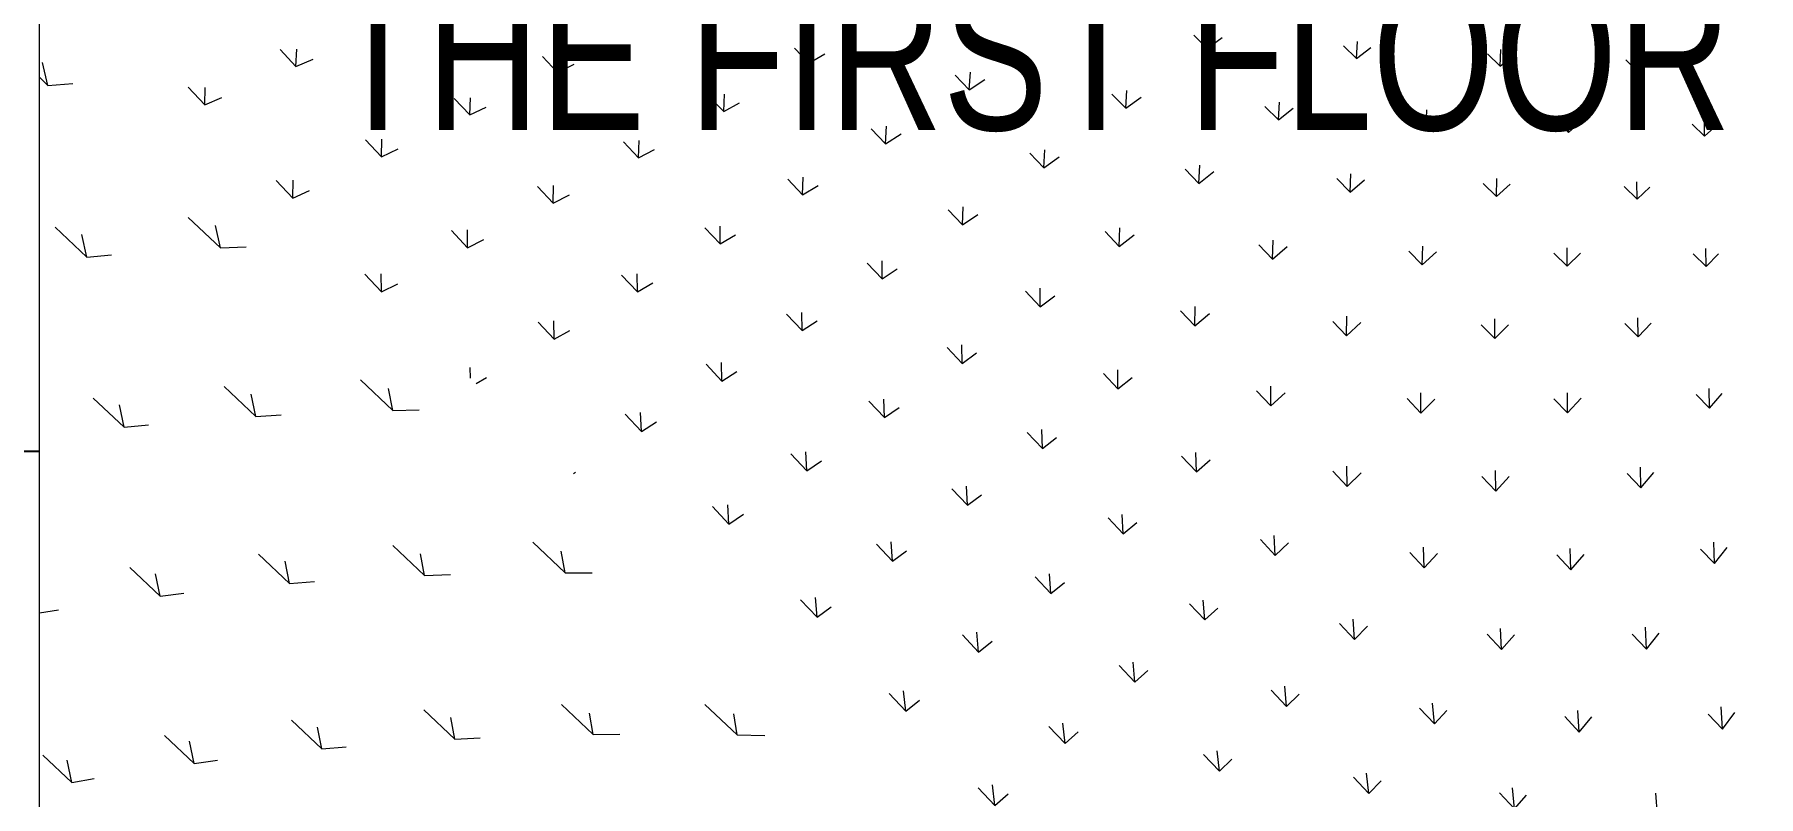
# Model space of a CAD drawing. Header units: millimetres. Extents: x 12827 to 178996, y -27589 to 73652.
# Drawn here: x 92628 to 96963, y 24899 to 26814 of the extents above; entities that cross this region are included whole.
import ezdxf

# ---------------------------------------------------------------- set-up
doc = ezdxf.new("R2010")
doc.units = ezdxf.units.MM
for name, color, linetype, lineweight in [('A-ANNO-DIMS', 211, 'Continuous', 5), ('A-FLOR', 192, 'Continuous', 9), ('A-FLOR-PATT', 8, 'Continuous', 9), ('A-WALL', 113, 'Continuous', 20), ('G-ANNO-TEXT', 231, 'Continuous', 5)]:
    doc.layers.add(name, color=color, linetype=linetype, lineweight=lineweight)
doc.styles.add('Arial_2', font='arial.ttf', dxfattribs={"width": 0.7, "height": 295.05988})
doc.styles.add('Swis721 BT_7', font='swiss.ttf', dxfattribs={"width": 0.75, "height": 378.428351})
doc.dimstyles.new('Linear_-_1_5mm_Arial', dxfattribs={"dimscale": 304.8, "dimtxt": 300, "dimasz": 0.656168, "dimexe": 0.656168, "dimexo": 0.0625, "dimgap": 0.328084, "dimtad": 1, "dimdec": 0, "dimzin": 0, "dimdsep": 46, "dimtxsty": 'Arial_2', "dimblk1": 'OBLIQUE', "dimblk2": 'OBLIQUE', "dimsah": 1, "dimcen": 0.09, "dimadec": 0, "dimazin": 0, "dimtfac": 1, "dimtdec": 4, "dimtix": 1, "dimtmove": 0, "dimatfit": 3, "dimfxl": 0.656168, "dimfxlon": 1, "dimtvp": 1, "dimtolj": 1, "dimtzin": 0, "dimarcsym": 2})

# ---------------------------------------------------------------- blocks, each defined once
blk = doc.blocks.new('FP_240-Copy of 1_F')
at = {"layer": 'A-FLOR-PATT'}
for p, q in [((92661.6, 26686.5), (92640, 26706.8)), ((92661.6, 26686.5), (92648.3, 26744)), ((92661.6, 26686.5), (92724.4, 26690.9)), ((92759.7, 26254.9), (92680, 26330)), ((93095.5, 26277.9), (93014.2, 26354.4)), ((93095.5, 26277.9), (93083.4, 26334.2)), ((92759.7, 26254.9), (92747, 26311.9)), ((93095.5, 26277.9), (93160, 26280.7)), ((92759.7, 26254.9), (92821.6, 26260.2)), ((93184.5, 25854.6), (93104.9, 25929.7)), ((93529, 25869.6), (93447.7, 25946.1)), ((92853.7, 25827.2), (92775.7, 25900.7)), ((92853.7, 25827.2), (92841.5, 25883.7)), ((93184.5, 25854.6), (93172.9, 25910.5)), ((93529, 25869.6), (93518.1, 25924.9)), ((93184.5, 25854.6), (93248.1, 25858.4)), ((93529, 25869.6), (93595.1, 25871)), ((92853.7, 25827.2), (92914.7, 25833.2)), ((93962.1, 25461.8), (93880.9, 25538.2)), ((93269.4, 25435), (93191.5, 25508.5)), ((93608.9, 25454.7), (93529.3, 25529.7)), ((93608.9, 25454.7), (93598.5, 25509.5)), ((93962.1, 25461.8), (93952.4, 25515.9)), ((92943.5, 25403), (92867.2, 25475.1)), ((92943.5, 25403), (92931.8, 25459.1)), ((93269.4, 25435), (93258.4, 25490.5)), ((93608.9, 25454.7), (93674.1, 25457)), ((93962.1, 25461.8), (94029.8, 25461.7)), ((92943.5, 25403), (93003.5, 25410)), ((93269.4, 25435), (93332, 25439.7)), ((92640, 25360.6), (92688.6, 25368.2)), ((93684.7, 25043.3), (93606.8, 25116.7)), ((94032.8, 25055.2), (93953.4, 25130.1)), ((94032.8, 25055.2), (94023.7, 25108.9)), ((94394.7, 25054.3), (94313.6, 25130.7)), ((94394.7, 25054.3), (94386.2, 25107.4)), ((93350.1, 25018.9), (93273.9, 25090.9)), ((93350.1, 25018.9), (93339.7, 25073.9)), ((93684.7, 25043.3), (93674.9, 25097.6)), ((93029.1, 24982.4), (92954.5, 25053)), ((93029.1, 24982.4), (93018, 25038)), ((93350.1, 25018.9), (93411.8, 25024.4)), ((93684.7, 25043.3), (93748.9, 25046.5)), ((94032.8, 25055.2), (94099.6, 25056)), ((94394.7, 25054.3), (94464.1, 25052.7)), ((92721.6, 24934.3), (92648.6, 25003.5)), ((92721.6, 24934.3), (92709.8, 24990.4)), ((93029.1, 24982.4), (93088.3, 24990.2)), ((92721.6, 24934.3), (92778.2, 24944.2))]:
    blk.add_line(p, q, dxfattribs=at)
blk = doc.blocks.new('FP_241-Copy of 1_F')
at = {"layer": 'A-FLOR-PATT'}
for p, q in [((95576.4, 26779.2), (95542.8, 26812.6)), ((95576.4, 26779.2), (95579.6, 26822.4)), ((95576.4, 26779.2), (95614.4, 26807)), ((95952.1, 26753.9), (95954.6, 26796.4)), ((93285.4, 26734.2), (93245.2, 26776.6)), ((93285.4, 26734.2), (93287.4, 26777)), ((93285.4, 26734.2), (93328.3, 26752.5)), ((93943.3, 26718.9), (93905.2, 26759.1)), ((93943.3, 26718.9), (93945.7, 26761.6)), ((94575.4, 26742), (94539.4, 26779.8)), ((94575.4, 26742), (94578.5, 26785.1)), ((94575.4, 26742), (94615.7, 26765.4)), ((95952.1, 26753.9), (95919.2, 26786.1)), ((95952.1, 26753.9), (95988.3, 26781.9)), ((96313.7, 26734.8), (96281.6, 26765.9)), ((96313.7, 26734.8), (96315.4, 26776.4)), ((96313.7, 26734.8), (96348, 26762.6)), ((96660.8, 26720.2), (96629.6, 26750.4)), ((96660.8, 26720.2), (96661.8, 26761.1)), ((93943.3, 26718.9), (93984.6, 26739.3)), ((94978, 26675.3), (94942.8, 26711.8)), ((94978, 26675.3), (94981.2, 26719.4)), ((96660.8, 26720.2), (96693.3, 26748)), ((93055.9, 26637.8), (93014.5, 26681.6)), ((93055.9, 26637.8), (93057.2, 26681.3)), ((94360.9, 26620.6), (94363.2, 26663.9)), ((94978, 26675.3), (95017.5, 26701.4)), ((95371.9, 26628.8), (95337.4, 26664)), ((95371.9, 26628.8), (95374.8, 26673.6)), ((93055.9, 26637.8), (93099, 26655.7)), ((93722.5, 26612.1), (93683.2, 26653.5)), ((93722.5, 26612.1), (93724.2, 26655.3)), ((93722.5, 26612.1), (93763.9, 26632)), ((94360.9, 26620.6), (94323.9, 26659.7)), ((94360.9, 26620.6), (94401.1, 26642.9)), ((95371.9, 26628.8), (95410.4, 26657.1)), ((95755.9, 26599.5), (95722.1, 26633.3)), ((95755.9, 26599.5), (95758.4, 26644.2)), ((95755.9, 26599.5), (95793, 26629.1)), ((96127.7, 26581.4), (96129.4, 26625.1)), ((94768, 26539.6), (94731.8, 26577.6)), ((94768, 26539.6), (94770.3, 26583.9)), ((96127.7, 26581.4), (96094.7, 26613.9)), ((96127.7, 26581.4), (96163, 26610.9)), ((96485.1, 26568.3), (96452.9, 26599.6)), ((96485.1, 26568.3), (96485.9, 26610.9)), ((96485.1, 26568.3), (96518.4, 26597.4)), ((96827.6, 26558.7), (96796.2, 26589.1)), ((96827.6, 26558.7), (96827.7, 26600.5)), ((96827.6, 26558.7), (96859, 26587.5)), ((93500.6, 26507), (93460.2, 26549.7)), ((93500.6, 26507), (93501.6, 26550.9)), ((94146.9, 26504), (94108.6, 26544.4)), ((94146.9, 26504), (94148.3, 26547.7)), ((94768, 26539.6), (94807.3, 26564.5)), ((93500.6, 26507), (93542.3, 26526.6)), ((94146.9, 26504), (94187.1, 26525.6)), ((95166.2, 26479.3), (95130.9, 26516.2)), ((95166.2, 26479.3), (95168.6, 26524.8)), ((95166.2, 26479.3), (95204.8, 26507)), ((93277.6, 26403.3), (93235.9, 26447.4)), ((93277.6, 26403.3), (93277.9, 26448)), ((94559.5, 26411), (94522.2, 26450.4)), ((94559.5, 26411), (94560.8, 26455.5)), ((95556.1, 26440), (95521.5, 26475.6)), ((95556.1, 26440), (95558.3, 26486.2)), ((95556.1, 26440), (95593.7, 26470.1)), ((95936.3, 26418.2), (95902.4, 26452.3)), ((95936.3, 26418.2), (95938.1, 26464.3)), ((95936.3, 26418.2), (95972.6, 26449.4)), ((96304.4, 26407.4), (96305.3, 26452.4)), ((93277.6, 26403.3), (93319.5, 26422.6)), ((93932.5, 26390.5), (93893.1, 26432.2)), ((93932.5, 26390.5), (93933.2, 26434.8)), ((93932.5, 26390.5), (93972.8, 26411.6)), ((94559.5, 26411), (94598.5, 26434.7)), ((96304.4, 26407.4), (96271.2, 26440.1)), ((96304.4, 26407.4), (96338.7, 26438.4)), ((96657.7, 26400.6), (96625.2, 26432.1)), ((96657.7, 26400.6), (96657.6, 26444.3)), ((96657.7, 26400.6), (96689.9, 26430.9)), ((94961.7, 26335.7), (94925.3, 26374)), ((94961.7, 26335.7), (94963.1, 26381.2)), ((94961.7, 26335.7), (94999.9, 26361.9)), ((93717.1, 26278.4), (93676.4, 26321.4)), ((93717.1, 26278.4), (93717.1, 26323.5)), ((94351.8, 26287.8), (94313.3, 26328.4)), ((94351.8, 26287.8), (94352.2, 26332.5)), ((95355.5, 26281.6), (95319.9, 26318.8)), ((95355.5, 26281.6), (95357, 26328.5)), ((93717.1, 26278.4), (93757.6, 26299.4)), ((94351.8, 26287.8), (94390.7, 26310.6)), ((95355.5, 26281.6), (95393, 26311)), ((95741.2, 26249.5), (95706.5, 26285.3)), ((95741.2, 26249.5), (95742.7, 26297.1)), ((95741.2, 26249.5), (95778, 26281.2)), ((96117.7, 26235.1), (96118.7, 26282.7)), ((96482.1, 26231.8), (96482.2, 26278.1)), ((96831.3, 26231.6), (96830.4, 26276.4)), ((94759.3, 26200.1), (94721.7, 26239.8)), ((94759.3, 26200.1), (94759.6, 26245.6)), ((96117.7, 26235.1), (96083.6, 26269.6)), ((96117.7, 26235.1), (96153.1, 26268.1)), ((96482.1, 26231.8), (96448.7, 26264.8)), ((96482.1, 26231.8), (96515.5, 26264.4)), ((96831.3, 26231.6), (96798.7, 26263.4)), ((96831.3, 26231.6), (96862.6, 26263.2)), ((93500.5, 26167.3), (93458.6, 26211.7)), ((93500.5, 26167.3), (93499.8, 26213.2)), ((93500.5, 26167.3), (93541.2, 26188)), ((94143.9, 26167.6), (94104.2, 26209.5)), ((94143.9, 26167.6), (94143.5, 26212.9)), ((94143.9, 26167.6), (94182.9, 26190)), ((94759.3, 26200.1), (94797.1, 26225)), ((95156.6, 26130.2), (95119.9, 26168.9)), ((95156.6, 26130.2), (95157, 26176.9)), ((95156.6, 26130.2), (95193.6, 26157.9)), ((94557.9, 26070.3), (94519.2, 26111.1)), ((94557.9, 26070.3), (94557.3, 26116)), ((95545.7, 26082.3), (95509.9, 26119.8)), ((95545.7, 26082.3), (95546.3, 26130.5)), ((95545.7, 26082.3), (95582.2, 26113.2)), ((95927.4, 26057.1), (95928, 26106.2)), ((96300, 26050.2), (96300.3, 26099.3)), ((96660.7, 26054.5), (96660.1, 26102.3)), ((93934.9, 26048.4), (93894, 26091.6)), ((93934.9, 26048.4), (93933.9, 26094.6)), ((93934.9, 26048.4), (93974.2, 26070.7)), ((94557.9, 26070.3), (94595.7, 26094.3)), ((95927.4, 26057.1), (95892.4, 26093.3)), ((95927.4, 26057.1), (95963.2, 26090.5)), ((96300, 26050.2), (96265.7, 26085)), ((96300, 26050.2), (96334.5, 26085)), ((96660.7, 26054.5), (96627.1, 26087.9)), ((96660.7, 26054.5), (96693.3, 26088.9)), ((94960.3, 25987.8), (94922.5, 26027.7)), ((94960.3, 25987.8), (94959.6, 26034.4)), ((94960.3, 25987.8), (94996.9, 26014)), ((93723.9, 25950.6), (93723, 25977)), ((94356.5, 25943.3), (94316.5, 25985.5)), ((94356.5, 25943.3), (94355.1, 25989.8)), ((95352.5, 25923.4), (95352, 25971.2)), ((93738.2, 25937.4), (93764.2, 25952)), ((94356.5, 25943.3), (94394.3, 25967)), ((95352.5, 25923.4), (95315.7, 25962.3)), ((95352.5, 25923.4), (95388.5, 25952.3)), ((95736.9, 25881.2), (95736.7, 25930.7)), ((94765.3, 25851.4), (94726.3, 25892.5)), ((94765.3, 25851.4), (94763.7, 25898.2)), ((95736.9, 25881.2), (95701, 25919.1)), ((95736.9, 25881.2), (95772.5, 25913.7)), ((96114.4, 25862.9), (96079.3, 25899.4)), ((96114.4, 25862.9), (96114.3, 25913.4)), ((96114.4, 25862.9), (96149.3, 25898.1)), ((96483.2, 25863.6), (96448.8, 25898.7)), ((96483.2, 25863.6), (96482.8, 25914.1)), ((96483.2, 25863.6), (96516.9, 25900.1)), ((96840.3, 25875.6), (96806.6, 25909.3)), ((96840.3, 25875.6), (96839, 25924.9)), ((96840.3, 25875.6), (96872, 25911.8)), ((94153.9, 25816.9), (94112.8, 25860.4)), ((94153.9, 25816.9), (94151.9, 25864.3)), ((94153.9, 25816.9), (94192, 25840.6)), ((94765.3, 25851.4), (94801.8, 25876.7)), ((95162.5, 25774.2), (95124.4, 25814.4)), ((95162.5, 25774.2), (95160.8, 25821.8)), ((95162.5, 25774.2), (95197.9, 25801.6)), ((94570.3, 25717.7), (94530.1, 25760.1)), ((94570.3, 25717.7), (94567.9, 25765.2)), ((95549.6, 25715.1), (95512.6, 25754.2)), ((95549.6, 25715.1), (95548.1, 25764)), ((93983.1, 25711.2), (93988.5, 25714.5)), ((94570.3, 25717.7), (94607, 25742.7)), ((95549.6, 25715.1), (95584.4, 25745.3)), ((95929.2, 25678.6), (95893.1, 25716.7)), ((95929.2, 25678.6), (95928.2, 25729.4)), ((95929.2, 25678.6), (95963.8, 25712.5)), ((96302.4, 25666.9), (96301.6, 25718.9)), ((96667.4, 25675.2), (96632.8, 25710.6)), ((96667.4, 25675.2), (96666.2, 25727.2)), ((96667.4, 25675.2), (96700.2, 25713.5)), ((94974, 25631.2), (94934.7, 25672.6)), ((94974, 25631.2), (94971.3, 25679.1)), ((96302.4, 25666.9), (96267.1, 25703.8)), ((96302.4, 25666.9), (96336.4, 25703.8)), ((94374.2, 25584.1), (94332.8, 25627.8)), ((94374.2, 25584.1), (94371.1, 25632.6)), ((94974, 25631.2), (95009.3, 25657.8)), ((94374.2, 25584.1), (94411.1, 25609.1)), ((95365.9, 25559.3), (95327.6, 25599.7)), ((95365.9, 25559.3), (95363.2, 25607.9)), ((95365.9, 25559.3), (95400.1, 25587.9)), ((94785.5, 25490.7), (94782, 25539.3)), ((95747.9, 25505.3), (95710.7, 25544.8)), ((95747.9, 25505.3), (95745.5, 25555.3)), ((95747.9, 25505.3), (95781.6, 25536.8)), ((96852.5, 25484.9), (96850.6, 25538.5)), ((94785.5, 25490.7), (94745, 25533.3)), ((94785.5, 25490.7), (94820.9, 25517)), ((96122.6, 25474.3), (96086.3, 25512.8)), ((96122.6, 25474.3), (96120.7, 25526.3)), ((96122.6, 25474.3), (96156.1, 25509.7)), ((96491.4, 25469.2), (96455.9, 25506.4)), ((96491.4, 25469.2), (96489.8, 25522.6)), ((96491.4, 25469.2), (96524.5, 25507.8)), ((96852.5, 25484.9), (96817.7, 25520.7)), ((96852.5, 25484.9), (96884.5, 25525)), ((95183.9, 25409.8), (95144.4, 25451.4)), ((95183.9, 25409.8), (95180.2, 25458.7)), ((95183.9, 25409.8), (95217.9, 25437.5)), ((94595.8, 25349.7), (94554.2, 25393.8)), ((94595.8, 25349.7), (94591.7, 25399.5)), ((94595.8, 25349.7), (94631.5, 25376.2)), ((95570.5, 25343), (95532.1, 25383.7)), ((95570.5, 25343), (95566.8, 25392.7)), ((95570.5, 25343), (95603.6, 25372.8)), ((95947.4, 25294.2), (95909.9, 25333.9)), ((95947.4, 25294.2), (95944, 25345.3)), ((95947.4, 25294.2), (95979.9, 25327)), ((96317.1, 25268.5), (96314.2, 25321.7)), ((96681.4, 25269.7), (96678.9, 25324.5)), ((95001.9, 25262.3), (94961.2, 25305.2)), ((95001.9, 25262.3), (94997.4, 25312.1)), ((95001.9, 25262.3), (95036.1, 25289.9)), ((96317.1, 25268.5), (96280.5, 25307.2)), ((96317.1, 25268.5), (96349.4, 25305.3)), ((96681.4, 25269.7), (96645.7, 25307.3)), ((96681.4, 25269.7), (96713.5, 25309.9)), ((95395.1, 25187), (95390.3, 25237)), ((95395.1, 25187), (95355.4, 25228.8)), ((95395.1, 25187), (95427.9, 25216)), ((94818.6, 25113.9), (94776.8, 25158.3)), ((94818.6, 25113.9), (94813.5, 25164.9)), ((95776.4, 25125.5), (95737.7, 25166.4)), ((95776.4, 25125.5), (95771.7, 25176.2)), ((95776.4, 25125.5), (95808.3, 25156.5)), ((94818.6, 25113.9), (94853.1, 25141.8)), ((96148.1, 25081.7), (96110.4, 25121.7)), ((96148.1, 25081.7), (96143.6, 25133.8)), ((96148.1, 25081.7), (96179.4, 25115.7)), ((96512.6, 25061.2), (96508.8, 25115.5)), ((96872.4, 25068.5), (96836.5, 25106.4)), ((96872.4, 25068.5), (96869.1, 25124.7)), ((96872.4, 25068.5), (96903.5, 25110.3)), ((95219.5, 25032.5), (95178.6, 25075.6)), ((95219.5, 25032.5), (95214, 25083.4)), ((95219.5, 25032.5), (95252.5, 25061.5)), ((96512.6, 25061.2), (96475.9, 25100.2)), ((96512.6, 25061.2), (96543.9, 25099.3)), ((95607.5, 24962.9), (95567.6, 25005)), ((95607.5, 24962.9), (95601.7, 25013.9)), ((95607.5, 24962.9), (95639.1, 24993.1)), ((95042.7, 24876.7), (95036.6, 24928.8)), ((95983.6, 24906.6), (95944.7, 24947.7)), ((95983.6, 24906.6), (95977.8, 24958.3)), ((95983.6, 24906.6), (96014.2, 24938.8)), ((95042.7, 24876.7), (95000.6, 24921.3)), ((95042.7, 24876.7), (95076, 24906)), ((96350, 24867.9), (96312, 24908.1)), ((96350, 24867.9), (96344.5, 24921)), ((96350, 24867.9), (96380, 24903)), ((96709.3, 24852.4), (96704.6, 24907.8))]:
    blk.add_line(p, q, dxfattribs=at)
blk = doc.blocks.new('_Oblique')
at = {"color": 0, "linetype": 'ByBlock', "lineweight": -2}
blk.add_line((-0.5, -0.5), (0.5, 0.5), dxfattribs=at)
blk = doc.blocks.new('DIMBLOCK160-Copy of 1_F')
at = {"layer": 'A-ANNO-DIMS', "color": 0, "lineweight": -2, "transparency": 16777216}
for p, q in [((92039.3, 25947.8), (92039.3, 25566.9)), ((92439.3, 25947.8), (92439.3, 25566.9)), ((92039.3, 25766.9), (91839.3, 25766.9)), ((92039.3, 25766.9), (92439.3, 25766.9)), ((92439.3, 25766.9), (92639.3, 25766.9))]:
    blk.add_line(p, q, dxfattribs=at)
at = {"layer": 'Defpoints', "color": 0, "transparency": 16777216}
for p in [(92039.3, 25966.9), (92439.3, 25966.9), (92439.3, 25766.9)]:
    blk.add_point(p, dxfattribs=at)
at = {"layer": 'A-ANNO-DIMS', "color": 0, "lineweight": -2, "transparency": 16777216, "xscale": 200, "yscale": 200, "zscale": 200}
blk.add_blockref('_Oblique', (92039.3, 25766.9), dxfattribs=at)
at = {"layer": 'A-ANNO-DIMS', "color": 0, "lineweight": -2, "transparency": 16777216, "xscale": 200, "yscale": 200, "zscale": 200, "rotation": 180}
blk.add_blockref('_Oblique', (92439.3, 25766.9), dxfattribs=at)
at = {"layer": 'A-ANNO-DIMS', "color": 0, "transparency": 16777216, "insert": (92239.3, 26017.5), "char_height": 295.06, "width": 564.923, "attachment_point": 5, "style": 'Arial_2'}
blk.add_mtext('\\A1;400', dxfattribs=at)

msp = doc.modelspace()

# ---------------------------------------------------------------- linework, layer by layer
at = {"layer": 'A-FLOR'}
msp.add_open_spline([(111057.51623, 40199.29363), (110790.11524, 39908.85437), (110517.81773, 39628.56511), (110400.02908, 39510.73078), (110281.75317, 39392.40898), (110147.14314, 39257.74674), (109996.12094, 39106.66596), (109773.71013, 38884.16888), (109640.92964, 38751.33689), (109526.41728, 38631.49407), (109352.87093, 38451.71181), (109207.52775, 38295.78973), (109022.14449, 38094.19385), (108838.03467, 37889.63944), (108561.06363, 37574.47106), (108332.42291, 37308.52743), (108127.05484, 37063.6829), (107888.57608, 36773.43403), (107656.60708, 36482.6189), (107437.20498, 36207.5419), (107137.13719, 35819.90238), (106825.1537, 35412.32636), (106393.6327, 34835.8578), (105710.181, 33904.13079), (105283.80656, 33307.35906), (104840.08212, 32673.39328), (104542.56724, 32240.60364), (104248.06441, 31803.80256), (104007.39319, 31440.06481), (103774.54904, 31089.25079), (103554.07684, 30743.15264), (103245.82541, 30255.01341), (102915.27001, 29720.08415), (102666.93214, 29306.59894), (102341.2374, 28755.56201), (102137.68758, 28402.84546), (101917.61467, 28015.04629), (101724.14444, 27665.85709), (101512.5858, 27272.17992), (101206.73383, 26696.68686), (100753.63145, 25806.99691), (100167.12949, 24592.65546), (99840.0301, 23881.65057), (99461.75628, 23036.8572), (99327.47194, 22727.71513), (99130.62059, 22269.18597), (98858.21851, 21613.23422), (98628.85247, 21054.62644), (98287.16224, 20194.35192), (97985.58412, 19412.95088), (97521.6025, 18157.03621), (97177.95348, 17180.94449), (96585.76301, 15391.27254), (96361.84856, 14677.28912), (96080.91331, 13727.25005), (95862.88586, 12957.02732), (95646.53943, 12148.98476), (95425.0069, 11259.73178), (95211.97097, 10336.15476), (95108.16188, 9847.30532), (95024.152, 9414.66409), (94959.33721, 9004.92539), (94905.21897, 8535.86335), (94891.01022, 8300.69616), (94881.02287, 8013.09684), (94884.32452, 7826.0239), (94899.86804, 7530.53219), (94938.49243, 7216.46526), (95002.24231, 6869.7832), (95050.2807, 6702.37592), (95150.311, 6394.71732), (95225.48294, 6189.98908), (95265.75274, 6077.37885)], degree=3, knots=[0, 0, 0, 0, 1.0407913836, 1.8329227872, 2.4060321319, 3.0305247211, 3.8160228975, 4.5986923833, 5.329045579, 5.9886585082, 6.6759714342, 7.4814648878, 8.314642484, 9.3734481445, 10.5162466185, 11.7075364251, 12.8508175028, 14.0173605822, 15.2191975832, 16.546249862, 18.0277268189, 19.911701422, 22.5229006852, 25.3747516683, 28.2853400759, 30.5069373856, 32.5026751219, 34.1293146002, 35.6421299878, 37.0276553162, 38.5674876844, 40.3344223811, 42.1800288241, 44.0942494579, 45.7662637289, 47.3984502866, 48.7673300641, 50.1795881101, 51.8168274441, 54.1090521126, 57.3868233557, 60.8076971781, 64.1489886498, 66.3846344694, 68.3102443987, 70.0004602256, 71.9823230696, 74.430541174, 77.0179211282, 80.408721011, 83.9188512543, 88.5739935232, 92.5835625461, 96.5449138638, 99.3207100258, 102.1929498492, 104.984003146, 107.9361103254, 110.5201242415, 112.5841571659, 114.0655925609, 115.5168852373, 116.7439619213, 117.8321531365, 118.6087429438, 119.4512490744, 120.3250828263, 121.3797012231, 122.301253482, 123.2448037949, 124.1695396625, 125.1734564309, 125.1734564309, 125.1734564309, 125.1734564309], dxfattribs=at)
at = {"layer": 'A-WALL', "color": 50, "lineweight": 15}
msp.add_line((92639.29296, 31007.48546), (92639.29296, 4657.48546), dxfattribs=at)

# ---------------------------------------------------------------- block references
at = {"layer": 'A-FLOR'}
for name in ['FP_241-Copy of 1_F', 'FP_240-Copy of 1_F']:
    msp.add_blockref(name, (0, 0), dxfattribs=at)

# ---------------------------------------------------------------- texts
at = {"layer": 'G-ANNO-TEXT', "color": 7, "insert": (93370.35954, 28857.70165), "char_height": 378.4283513, "width": 11577.6, "attachment_point": 1, "line_spacing_factor": 1.00667, "style": 'Swis721 BT_7'}
msp.add_mtext("LIFT DOORS WOULD BE OPENED TO THE ULTIMATE\\PPLACE OF SATETY ONCE FIREMAN'S SWITCH IS\\PACTUATED AND THE LIFT CAR IS LANDED ON\\PTHE FIRST FLOOR", dxfattribs=at)

# ---------------------------------------------------------------- dimensions: what is measured, and where the dimension line sits
at = {"layer": 'A-ANNO-DIMS'}
dim = msp.add_linear_dim(base=(92439.29296, 25766.88846), p1=(92039.29296, 25966.88846), p2=(92439.29296, 25966.88846), dimstyle='Linear_-_1_5mm_Arial', override={"dimpost": '<>', "dimfxl": 400}, dxfattribs=at)
dim.commit()
dim.dimension.update_dxf_attribs({"geometry": 'DIMBLOCK160-Copy of 1_F', "text_midpoint": (92239.29296, 26017.53807)})

doc.saveas('drawing.dxf')
